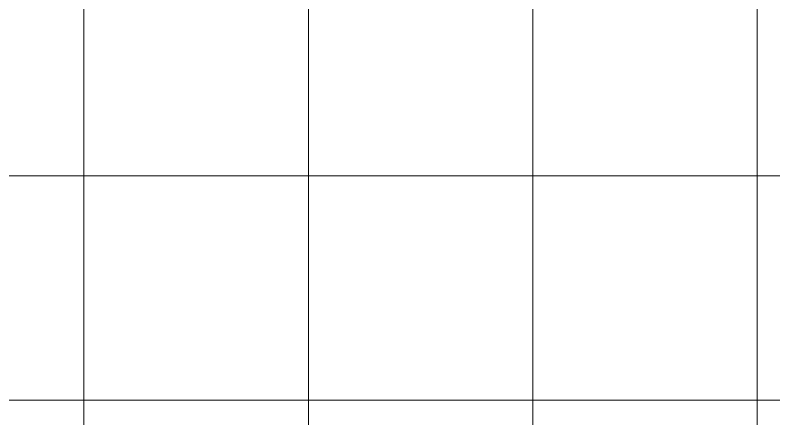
# Model space of a CAD drawing. Header units: millimetres. Extents: x -4000 to 187956, y -58990 to 162485.
# Drawn here: x 2172 to 4200, y 17255 to 18334 of the extents above; entities that cross this region are included whole.
import ezdxf

# ---------------------------------------------------------------- set-up
doc = ezdxf.new("R2010")
doc.units = ezdxf.units.MM
doc.layers.add('A-FLOR-PATT', color=8, linetype='Continuous', lineweight=13)

# ---------------------------------------------------------------- blocks, each defined once
blk = doc.blocks.new('CMF2_NHAXUONG_A_rvt-1-0_000')
at = {"layer": 'A-FLOR-PATT', "lineweight": 9}
h = blk.add_hatch(dxfattribs=at)
h.set_pattern_fill('FP_25', color=252, style=0, pattern_type=2)
h.set_pattern_definition([(89.998, (160159.3, 137898.8), (-600, 0.021), []), (179.998, (160159.3, 137898.8), (-0.021, -600), [])])
h.paths.add_polyline_path([(154749.9, 498.9), (160009.4, 498.9), (160009.3, 1898.5), (156700.3, 1898.5), (156700.4, 1498.5), (156600.4, 1498.5), (156600.4, 2298.5), (158059, 2298.5), (158059, 5748.6), (156099.9, 5748.4), (156099.9, 4399.9), (155999.9, 4399.9), (155999.9, 5748.5), (154749.9, 5748.5), (154749.9, 751.9)])
h.paths.add_polyline_path([(160209.3, 1748.7), (165509.4, 1749.4), (165509.1, 3698.3), (162659.1, 3698.3), (162659.1, 3548.4), (162459.1, 3548.4), (162459.1, 4948.7), (161059.3, 4948.8), (161059.3, 4898.3), (160209.4, 4898.9), (160209.3, 3698.4), (160859.1, 3698.4), (160859.1, 3498.4), (160209.1, 3498.4), (160209.3, 1920)])
h.paths.add_polyline_path([(158997.5, 2198.5), (159409.4, 2198.5), (159409.4, 3498.6), (158258.8, 3498.6), (158258.8, 2198.5), (158714, 2198.5)])
h.paths.add_polyline_path([(159280.9, 3698.4), (160009.1, 3698.4), (160009.1, 4898.7), (159959, 4898.6), (159959.9, 5848.6), (158258.6, 5848.6), (158258.6, 3698.4)])
h.paths.add_polyline_path([(83409, 5348.5), (85559, 5348.5), (85559, 6948.5), (83409, 6948.5), (83409, 5424.1)])
h.paths.add_polyline_path([(83209.3, 5348.6), (83209.3, 10108.8), (82009.3, 10108.8), (82009.3, 8808.8), (80984.3, 8808.8), (80984, 7248.5), (82234, 7248.5), (82234, 5348.6)])
h.paths.add_polyline_path([(80485.4, 6361), (80784.3, 6361), (80784.3, 8808.8), (79759.3, 8808.8), (79759.3, 10108.8), (78559.3, 10108.8), (78559.3, 6361), (79918.5, 6361)])
h.paths.add_polyline_path([(79959.3, 9008.8), (81809.3, 9008.8), (81809.3, 10208.8), (79959.3, 10208.8), (79959.3, 10096.2)])
h.paths.add_polyline_path([(5374.6, 15998.7), (5859, 15998.7), (5859, 18498.6), (509, 18498.6), (509, 17048.6), (4299.8, 17048.6), (4299.8, 15998.7), (5091.1, 15998.7)])
h.paths.add_polyline_path([(4409, 18698.6), (5959, 18698.6), (5959, 20998.6), (4409, 20998.6), (4409, 19440.5)])
h.paths.add_polyline_path([(509, 21198.6), (5859, 21198.6), (5859, 24898.3), (3969.3, 24898.3), (3969.3, 22848.6), (4609.3, 22848.6), (4609.3, 22743.9), (3769.3, 22743.9), (3769.3, 24698.7), (509, 24698.7), (509, 22798.6), (2129.3, 22798.6), (2129.3, 23198.6), (2229.3, 23198.6), (2229.3, 22398.6), (509, 22398.6), (509, 21776.6)])
h.paths.add_polyline_path([(4249.8, 73948.5), (5800.2, 73948.6), (5800.2, 76398.6), (4359, 76398.6), (4359, 76098.6), (509.3, 76098.7), (509.3, 73998.6), (4159, 73998.6), (4159, 74648.7), (4249.8, 74648.7), (4249.8, 74338.3)])
h.paths.add_polyline_path([(161750.2, 73948.5), (161750.2, 74640), (161850.2, 74640), (161850.3, 73998.6), (165509.4, 73998.7), (165509.4, 76098.7), (161659.5, 76098.6), (161659.5, 76398.6), (160200, 76398.6), (160200, 73948.6), (161548.4, 73948.6)])
h.paths.add_polyline_path([(161548.4, 76598.6), (161659, 76598.6), (161659, 78298.6), (160209, 78298.6), (160209, 76598.6)])
h.paths.add_polyline_path([(5091.1, 76598.6), (5809.5, 76598.6), (5809.5, 78298.6), (4359.5, 78298.6), (4359.5, 76598.6)])
h.paths.add_polyline_path([(160199.7, 78498.6), (161659.3, 78498.7), (161659.6, 78798.6), (165509.6, 78798.7), (165509.1, 80348.6), (161859.5, 80348.6), (161859.5, 80048.7), (161750, 80048.7), (161750, 80948.7), (160200.2, 80948.3), (160200, 80178.5)])
h.paths.add_polyline_path([(5709.5, 78498.6), (5709.5, 80948.3), (4250, 80948.3), (4250, 80299.3), (4149.8, 80299.3), (4149.8, 80348.6), (509.3, 80348.6), (508.9, 78798.7), (4159.2, 78798.6), (4159.5, 78498.6), (5091.1, 78498.6)])
h.paths.add_polyline_path([(86109.5, 132101.2), (86109.5, 133323.8), (84609.5, 133323.8), (84609.5, 132101.2)])
h.paths.add_polyline_path([(83259.5, 132200.9), (84409.5, 132200.9), (84409.5, 133523.8), (85259.5, 133523.8), (85259.3, 134848.4), (83259.5, 134848.4), (83259.5, 132740.2)])
h.paths.add_polyline_path([(87459.3, 132201.2), (87459.3, 134848.6), (85459.5, 134848.2), (85459.5, 133523.8), (86309.5, 133526.1), (86309.5, 132201.2), (86721, 132201.2)])
h.paths.add_polyline_path([(11209.2, 135098.7), (11209, 140698.7), (6109.3, 140698.7), (6109.3, 139698.7), (6059, 139698.7), (6059, 139098.7), (9550.3, 139098.7), (9550.3, 139498.7), (9650.3, 139498.7), (9650.3, 138698.7), (7959.6, 138698.7), (7959.6, 135098.7), (9859, 135098.8), (9859, 137148.7), (9259, 137148.7), (9259, 137348.7), (10059, 137348.7), (10059, 135098.8), (10759.9, 135098.7)])
h.paths.add_polyline_path([(156349.9, 135098.8), (156349.9, 136499.7), (156449.9, 136499.7), (156449.9, 135098.8), (158059.1, 135098.8), (158059.1, 138698.7), (156349.9, 138698.7), (156349.9, 139498.7), (156449.9, 139498.7), (156449.9, 139098.7), (159959.7, 139098.7), (159959.7, 140698.8), (154809.2, 140698.6), (154808.9, 135098.8)])
h.paths.add_polyline_path([(162549.8, 135998.6), (162549.8, 137398.7), (162659, 137398.7), (162659, 137248.8), (165509.4, 137248.8), (165509.6, 139448.5), (160159.5, 139448.5), (160159.5, 137398.7), (160750.2, 137398.7), (160750.2, 137298.7), (160149.8, 137298.7), (160149.8, 135998.8), (161548.4, 135998.7)])
h.paths.add_polyline_path([(3449.8, 135998.7), (5900.2, 135998.7), (5900.2, 137297.6), (5248.6, 137297.6), (5248.6, 137398.7), (5859, 137398.7), (5859, 139448.7), (509.4, 139448.7), (509.4, 137248.8), (3449.8, 137249.9), (3449.8, 136244.3)])
h.paths.add_polyline_path([(6059, 137398.7), (7159.6, 137398.7), (7159.6, 138698.7), (6059, 138698.7), (6059, 137412.3)])
h.paths.add_polyline_path([(158858.9, 137398.7), (159959, 137398.7), (159959, 138698.7), (158858.9, 138698.7), (158858.9, 137412.3)])

msp = doc.modelspace()

# ---------------------------------------------------------------- block references
at = {"lineweight": 5}
msp.add_blockref('CMF2_NHAXUONG_A_rvt-1-0_000', (0, 0), dxfattribs=at)

doc.saveas('drawing.dxf')
